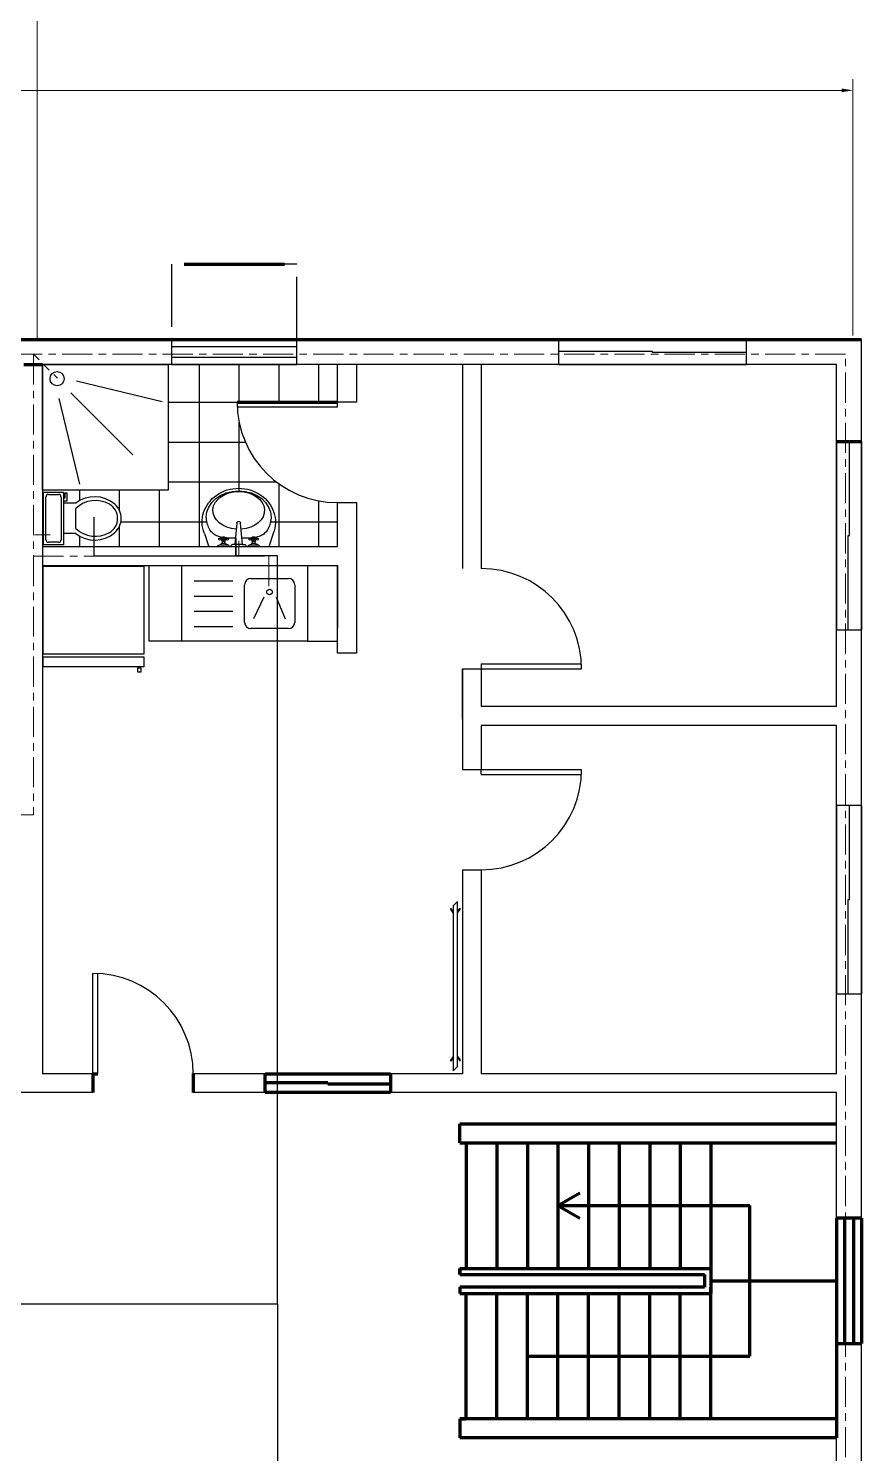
# Model space of a CAD drawing. Header units: millimetres. Extents: x 2391 to 3323, y 1596 to 2537.
# Drawn here: x 2975.33 to 2988.61, y 2192.77 to 2215.47 of the extents above; entities that cross this region are included whole.
import ezdxf

# ---------------------------------------------------------------- set-up
doc = ezdxf.new("R2010")
doc.units = ezdxf.units.MM
for name, pattern in [('ACAD_ISO08W100', [36, 24, -3, 6, -3]), ('DASHED2', [9.525, 6.35, -3.175]), ('JIS_02_1.0', [2, 1, -1])]:
    doc.linetypes.add(name, pattern=pattern)
for name, color, linetype in [('ASCENSORE - ELEVATOR', 160, 'Continuous'), ('BATH', 171, 'Continuous'), ('dimensions', 203, 'Continuous'), ('doors', 31, 'Continuous'), ('doors and windows schedule', 11, 'Continuous'), ('exterior wall', 140, 'Continuous'), ('furnitures', 40, 'Continuous'), ('interior wall', 191, 'Continuous'), ('Lightning text', 211, 'Continuous'), ('Plumbing symbols', 30, 'Continuous'), ('stairs', 123, 'Continuous'), ('windows', 241, 'Continuous')]:
    doc.layers.add(name, color=color, linetype=linetype)

msp = doc.modelspace()

# ---------------------------------------------------------------- linework, layer by layer
at = {"color": 0, "linetype": 'ByBlock'}
for p, q in [((2975.559, 2210.116), (2977.559, 2210.116)), ((2975.559, 2208.116), (2975.559, 2210.116)), ((2977.559, 2210.116), (2977.559, 2208.116)), ((2976.101, 2209.857), (2977.465, 2209.529)), ((2976.998, 2208.677), (2976.008, 2209.667)), ((2975.818, 2209.574), (2976.146, 2208.21)), ((2977.559, 2208.116), (2975.559, 2208.116)), ((2975.573, 2208.085), (2975.893, 2208.085)), ((2975.573, 2207.245), (2975.573, 2208.085)), ((2975.653, 2208.045), (2975.813, 2208.045)), ((2975.893, 2208.085), (2975.893, 2207.245)), ((2975.953, 2208.065), (2975.913, 2208.065)), ((2975.913, 2208.065), (2975.913, 2207.985)), ((2975.953, 2207.945), (2975.953, 2208.065)), ((2975.613, 2207.325), (2975.613, 2208.005)), ((2975.853, 2208.005), (2975.853, 2207.325)), ((2975.913, 2207.985), (2975.893, 2207.985)), ((2975.893, 2207.945), (2975.953, 2207.945)), ((2976.087, 2207.905), (2975.893, 2207.905)), ((2976.087, 2207.505), (2976.087, 2207.825)), ((2978.169, 2207.669), (2978.168, 2207.682)), ((2978.172, 2207.642), (2978.169, 2207.669)), ((2978.177, 2207.617), (2978.172, 2207.642)), ((2978.182, 2207.591), (2978.177, 2207.617)), ((2978.189, 2207.567), (2978.182, 2207.591)), ((2978.655, 2207.587), (2978.625, 2207.25)), ((2978.655, 2207.587), (2978.656, 2207.597)), ((2978.656, 2207.597), (2978.66, 2207.605)), ((2978.66, 2207.605), (2978.667, 2207.612)), ((2978.667, 2207.612), (2978.675, 2207.616)), ((2978.675, 2207.616), (2978.685, 2207.617)), ((2978.685, 2207.617), (2978.694, 2207.616)), ((2978.694, 2207.616), (2978.702, 2207.612)), ((2978.702, 2207.612), (2978.709, 2207.605)), ((2978.709, 2207.605), (2978.713, 2207.597)), ((2978.713, 2207.597), (2978.715, 2207.587)), ((2978.745, 2207.25), (2978.715, 2207.587)), ((2979.187, 2207.591), (2979.18, 2207.567)), ((2979.193, 2207.617), (2979.187, 2207.591)), ((2979.197, 2207.642), (2979.193, 2207.617)), ((2979.2, 2207.669), (2979.197, 2207.642)), ((2979.201, 2207.682), (2979.2, 2207.669)), ((2976.087, 2207.425), (2975.893, 2207.425)), ((2978.137, 2207.423), (2978.202, 2207.227)), ((2978.196, 2207.544), (2978.189, 2207.567)), ((2978.205, 2207.523), (2978.196, 2207.544)), ((2978.205, 2207.523), (2978.205, 2207.523)), ((2978.214, 2207.503), (2978.205, 2207.523)), ((2978.224, 2207.485), (2978.214, 2207.503)), ((2978.235, 2207.468), (2978.224, 2207.485)), ((2978.247, 2207.453), (2978.235, 2207.468)), ((2978.26, 2207.439), (2978.247, 2207.453)), ((2978.273, 2207.427), (2978.26, 2207.439)), ((2978.287, 2207.415), (2978.273, 2207.427)), ((2978.302, 2207.405), (2978.287, 2207.415)), ((2978.302, 2207.405), (2978.302, 2207.405)), ((2978.317, 2207.396), (2978.302, 2207.405)), ((2978.333, 2207.388), (2978.317, 2207.396)), ((2978.35, 2207.381), (2978.333, 2207.388)), ((2978.366, 2207.375), (2978.35, 2207.381)), ((2978.384, 2207.369), (2978.366, 2207.375)), ((2978.367, 2207.335), (2978.369, 2207.342)), ((2978.369, 2207.342), (2978.374, 2207.348)), ((2978.374, 2207.348), (2978.382, 2207.35)), ((2978.382, 2207.35), (2978.389, 2207.348)), ((2978.401, 2207.365), (2978.384, 2207.369)), ((2978.389, 2207.348), (2978.395, 2207.342)), ((2978.412, 2207.342), (2978.395, 2207.342)), ((2978.395, 2207.342), (2978.397, 2207.335)), ((2978.418, 2207.361), (2978.401, 2207.365)), ((2978.412, 2207.335), (2978.414, 2207.35)), ((2978.414, 2207.35), (2978.419, 2207.365)), ((2978.419, 2207.365), (2978.43, 2207.37)), ((2978.427, 2207.335), (2978.429, 2207.342)), ((2978.429, 2207.342), (2978.434, 2207.348)), ((2978.43, 2207.37), (2978.442, 2207.372)), ((2978.434, 2207.348), (2978.442, 2207.35)), ((2978.442, 2207.372), (2978.454, 2207.37)), ((2978.442, 2207.35), (2978.449, 2207.348)), ((2978.449, 2207.348), (2978.455, 2207.342)), ((2978.454, 2207.37), (2978.464, 2207.365)), ((2978.455, 2207.342), (2978.457, 2207.335)), ((2978.464, 2207.365), (2978.47, 2207.35)), ((2978.471, 2207.354), (2978.468, 2207.354)), ((2978.47, 2207.35), (2978.472, 2207.335)), ((2978.488, 2207.353), (2978.471, 2207.354)), ((2978.489, 2207.342), (2978.472, 2207.342)), ((2978.487, 2207.335), (2978.489, 2207.342)), ((2978.505, 2207.352), (2978.488, 2207.353)), ((2978.489, 2207.342), (2978.495, 2207.348)), ((2978.495, 2207.348), (2978.502, 2207.35)), ((2978.502, 2207.35), (2978.509, 2207.348)), ((2978.522, 2207.352), (2978.505, 2207.352)), ((2978.509, 2207.348), (2978.515, 2207.342)), ((2978.515, 2207.342), (2978.517, 2207.335)), ((2978.538, 2207.351), (2978.522, 2207.352)), ((2978.554, 2207.351), (2978.538, 2207.351)), ((2978.57, 2207.351), (2978.554, 2207.351)), ((2978.57, 2207.351), (2978.57, 2207.351)), ((2978.585, 2207.351), (2978.57, 2207.351)), ((2978.6, 2207.351), (2978.585, 2207.351)), ((2978.615, 2207.351), (2978.6, 2207.351)), ((2978.634, 2207.351), (2978.615, 2207.351)), ((2978.753, 2207.351), (2978.736, 2207.351)), ((2978.769, 2207.352), (2978.753, 2207.351)), ((2978.785, 2207.352), (2978.769, 2207.352)), ((2978.801, 2207.352), (2978.785, 2207.352)), ((2978.816, 2207.352), (2978.801, 2207.352)), ((2978.816, 2207.352), (2978.816, 2207.352)), ((2978.832, 2207.352), (2978.816, 2207.352)), ((2978.847, 2207.352), (2978.832, 2207.352)), ((2978.862, 2207.352), (2978.847, 2207.352)), ((2978.847, 2207.335), (2978.849, 2207.342)), ((2978.849, 2207.342), (2978.855, 2207.348)), ((2978.855, 2207.348), (2978.862, 2207.35)), ((2978.876, 2207.352), (2978.862, 2207.352)), ((2978.862, 2207.35), (2978.87, 2207.348)), ((2978.87, 2207.348), (2978.875, 2207.342)), ((2978.875, 2207.342), (2978.877, 2207.335)), ((2978.893, 2207.342), (2978.875, 2207.342)), ((2978.895, 2207.353), (2978.876, 2207.352)), ((2978.892, 2207.335), (2978.894, 2207.35)), ((2978.894, 2207.35), (2978.9, 2207.365)), ((2978.9, 2207.365), (2978.91, 2207.37)), ((2978.907, 2207.335), (2978.909, 2207.342)), ((2978.909, 2207.342), (2978.915, 2207.348)), ((2978.91, 2207.37), (2978.922, 2207.372)), ((2978.915, 2207.348), (2978.922, 2207.35)), ((2978.922, 2207.372), (2978.934, 2207.37)), ((2978.922, 2207.35), (2978.93, 2207.348)), ((2978.93, 2207.348), (2978.935, 2207.342)), ((2978.934, 2207.37), (2978.945, 2207.365)), ((2978.935, 2207.342), (2978.937, 2207.335)), ((2978.945, 2207.365), (2978.95, 2207.35)), ((2978.953, 2207.361), (2978.946, 2207.36)), ((2978.95, 2207.35), (2978.952, 2207.335)), ((2978.969, 2207.342), (2978.952, 2207.342)), ((2978.97, 2207.365), (2978.953, 2207.361)), ((2978.967, 2207.335), (2978.969, 2207.342)), ((2978.969, 2207.342), (2978.975, 2207.348)), ((2978.986, 2207.369), (2978.97, 2207.365)), ((2978.975, 2207.348), (2978.982, 2207.35)), ((2978.982, 2207.35), (2978.99, 2207.348)), ((2979.003, 2207.375), (2978.986, 2207.369)), ((2978.99, 2207.348), (2978.995, 2207.342)), ((2978.995, 2207.342), (2978.997, 2207.335)), ((2979.02, 2207.381), (2979.003, 2207.375)), ((2979.036, 2207.388), (2979.02, 2207.381)), ((2979.052, 2207.396), (2979.036, 2207.388)), ((2979.067, 2207.405), (2979.052, 2207.396)), ((2979.082, 2207.415), (2979.067, 2207.405)), ((2979.067, 2207.405), (2979.067, 2207.405)), ((2979.096, 2207.427), (2979.082, 2207.415)), ((2979.11, 2207.439), (2979.096, 2207.427)), ((2979.122, 2207.453), (2979.11, 2207.439)), ((2979.134, 2207.468), (2979.122, 2207.453)), ((2979.145, 2207.485), (2979.134, 2207.468)), ((2979.155, 2207.503), (2979.145, 2207.485)), ((2979.164, 2207.523), (2979.155, 2207.503)), ((2979.173, 2207.544), (2979.164, 2207.523)), ((2979.164, 2207.523), (2979.164, 2207.523)), ((2979.232, 2207.423), (2979.167, 2207.227)), ((2979.18, 2207.567), (2979.173, 2207.544)), ((2975.893, 2207.245), (2975.573, 2207.245)), ((2975.813, 2207.285), (2975.653, 2207.285)), ((2978.348, 2207.227), (2978.366, 2207.239)), ((2978.366, 2207.239), (2978.382, 2207.245)), ((2978.369, 2207.327), (2978.367, 2207.335)), ((2978.374, 2207.322), (2978.369, 2207.327)), ((2978.382, 2207.32), (2978.374, 2207.322)), ((2978.389, 2207.322), (2978.382, 2207.32)), ((2978.395, 2207.25), (2978.382, 2207.245)), ((2978.382, 2207.245), (2978.502, 2207.245)), ((2978.395, 2207.327), (2978.389, 2207.322)), ((2978.397, 2207.335), (2978.395, 2207.327)), ((2978.412, 2207.327), (2978.395, 2207.327)), ((2978.406, 2207.259), (2978.395, 2207.25)), ((2978.414, 2207.27), (2978.406, 2207.259)), ((2978.414, 2207.319), (2978.412, 2207.335)), ((2978.472, 2207.267), (2978.412, 2207.267)), ((2978.419, 2207.305), (2978.414, 2207.319)), ((2978.418, 2207.283), (2978.414, 2207.27)), ((2978.419, 2207.297), (2978.418, 2207.283)), ((2978.419, 2207.305), (2978.464, 2207.305)), ((2978.419, 2207.297), (2978.419, 2207.305)), ((2978.464, 2207.297), (2978.419, 2207.297)), ((2978.429, 2207.327), (2978.427, 2207.335)), ((2978.434, 2207.322), (2978.429, 2207.327)), ((2978.442, 2207.32), (2978.434, 2207.322)), ((2978.449, 2207.322), (2978.442, 2207.32)), ((2978.455, 2207.327), (2978.449, 2207.322)), ((2978.457, 2207.335), (2978.455, 2207.327)), ((2978.47, 2207.319), (2978.464, 2207.305)), ((2978.464, 2207.305), (2978.464, 2207.297)), ((2978.465, 2207.284), (2978.464, 2207.297)), ((2978.469, 2207.272), (2978.465, 2207.284)), ((2978.476, 2207.262), (2978.469, 2207.272)), ((2978.472, 2207.335), (2978.47, 2207.319)), ((2978.472, 2207.327), (2978.489, 2207.327)), ((2978.486, 2207.253), (2978.476, 2207.262)), ((2978.497, 2207.247), (2978.486, 2207.253)), ((2978.489, 2207.327), (2978.487, 2207.335)), ((2978.495, 2207.322), (2978.489, 2207.327)), ((2978.502, 2207.32), (2978.495, 2207.322)), ((2978.509, 2207.245), (2978.497, 2207.247)), ((2978.509, 2207.322), (2978.502, 2207.32)), ((2978.502, 2207.245), (2978.514, 2207.243)), ((2978.515, 2207.327), (2978.509, 2207.322)), ((2978.514, 2207.243), (2978.524, 2207.238)), ((2978.517, 2207.335), (2978.515, 2207.327)), ((2978.524, 2207.238), (2978.534, 2207.227)), ((2978.564, 2207.227), (2978.565, 2207.234)), ((2978.565, 2207.234), (2978.568, 2207.241)), ((2978.568, 2207.241), (2978.573, 2207.246)), ((2978.573, 2207.246), (2978.58, 2207.249)), ((2978.58, 2207.249), (2978.587, 2207.25)), ((2978.625, 2207.25), (2978.587, 2207.25)), ((2978.745, 2207.25), (2978.625, 2207.25)), ((2978.745, 2207.25), (2978.775, 2207.25)), ((2978.775, 2207.25), (2978.782, 2207.25)), ((2978.782, 2207.25), (2978.789, 2207.247)), ((2978.789, 2207.247), (2978.794, 2207.242)), ((2978.794, 2207.242), (2978.797, 2207.235)), ((2978.797, 2207.235), (2978.797, 2207.227)), ((2978.828, 2207.227), (2978.846, 2207.239)), ((2978.846, 2207.239), (2978.862, 2207.245)), ((2978.849, 2207.327), (2978.847, 2207.335)), ((2978.855, 2207.322), (2978.849, 2207.327)), ((2978.862, 2207.32), (2978.855, 2207.322)), ((2978.87, 2207.322), (2978.862, 2207.32)), ((2978.875, 2207.25), (2978.862, 2207.245)), ((2978.862, 2207.245), (2978.982, 2207.245)), ((2978.875, 2207.327), (2978.87, 2207.322)), ((2978.877, 2207.335), (2978.875, 2207.327)), ((2978.893, 2207.327), (2978.875, 2207.327)), ((2978.886, 2207.259), (2978.875, 2207.25)), ((2978.894, 2207.27), (2978.886, 2207.259)), ((2978.894, 2207.319), (2978.892, 2207.335)), ((2978.952, 2207.267), (2978.892, 2207.267)), ((2978.9, 2207.305), (2978.894, 2207.319)), ((2978.899, 2207.283), (2978.894, 2207.27)), ((2978.9, 2207.297), (2978.899, 2207.283)), ((2978.9, 2207.305), (2978.945, 2207.305)), ((2978.9, 2207.297), (2978.9, 2207.305)), ((2978.945, 2207.297), (2978.9, 2207.297)), ((2978.909, 2207.327), (2978.907, 2207.335)), ((2978.915, 2207.322), (2978.909, 2207.327)), ((2978.922, 2207.32), (2978.915, 2207.322)), ((2978.93, 2207.322), (2978.922, 2207.32)), ((2978.935, 2207.327), (2978.93, 2207.322)), ((2978.937, 2207.335), (2978.935, 2207.327)), ((2978.95, 2207.319), (2978.945, 2207.305)), ((2978.945, 2207.305), (2978.945, 2207.297)), ((2978.945, 2207.284), (2978.945, 2207.297)), ((2978.949, 2207.272), (2978.945, 2207.284)), ((2978.956, 2207.262), (2978.949, 2207.272)), ((2978.952, 2207.335), (2978.95, 2207.319)), ((2978.952, 2207.327), (2978.969, 2207.327)), ((2978.966, 2207.253), (2978.956, 2207.262)), ((2978.977, 2207.247), (2978.966, 2207.253)), ((2978.969, 2207.327), (2978.967, 2207.335)), ((2978.975, 2207.322), (2978.969, 2207.327)), ((2978.982, 2207.32), (2978.975, 2207.322)), ((2978.99, 2207.245), (2978.977, 2207.247)), ((2978.99, 2207.322), (2978.982, 2207.32)), ((2978.982, 2207.245), (2978.994, 2207.243)), ((2978.995, 2207.327), (2978.99, 2207.322)), ((2978.994, 2207.243), (2979.004, 2207.238)), ((2978.997, 2207.335), (2978.995, 2207.327)), ((2979.004, 2207.238), (2979.014, 2207.227)), ((2975.57, 2205.5), (2975.57, 2206.9)), ((2977.17, 2206.9), (2975.57, 2206.9)), ((2977.17, 2206.9), (2977.17, 2205.5)), ((2977.778, 2205.708), (2977.778, 2206.908)), ((2979.778, 2206.908), (2979.778, 2205.708)), ((2978.593, 2206.665), (2977.977, 2206.665)), ((2978.878, 2206.708), (2979.478, 2206.708)), ((2978.778, 2206.008), (2978.778, 2206.608)), ((2979.578, 2206.608), (2979.578, 2206.008)), ((2978.593, 2206.419), (2977.977, 2206.419)), ((2979.087, 2206.411), (2978.919, 2206.066)), ((2979.283, 2206.411), (2979.426, 2206.066)), ((2978.593, 2206.183), (2977.977, 2206.183)), ((2978.593, 2205.938), (2977.977, 2205.938)), ((2979.478, 2205.908), (2978.878, 2205.908)), ((2979.778, 2205.708), (2977.778, 2205.708)), ((2977.17, 2205.5), (2975.57, 2205.5)), ((2975.57, 2205.46), (2977.17, 2205.46)), ((2975.57, 2205.3), (2975.57, 2205.46)), ((2977.17, 2205.3), (2975.57, 2205.3)), ((2977.17, 2205.46), (2977.17, 2205.3)), ((2977.07, 2205.28), (2977.07, 2205.22)), ((2977.13, 2205.28), (2977.07, 2205.28)), ((2977.07, 2205.22), (2977.13, 2205.22)), ((2977.13, 2205.22), (2977.13, 2205.28))]:
    msp.add_line(p, q, dxfattribs=at)
for centre, radius in [((2975.79, 2209.891), 0.113), ((2979.175, 2206.492), 0.0446)]:
    msp.add_circle(centre, radius, dxfattribs=at)
for centre, radius, start, end in [((2975.648, 2208.01), 0.0354, 81.8699, 188.1301), ((2975.818, 2208.01), 0.0354, 351.8699, 98.1301), ((2976.39, 2207.524), 0.487, 48.9211, 128.5309), ((2976.4, 2207.497), 0.453, 60.4235, 133.6323), ((2976.495, 2207.665), 0.26, 299.5767, 60.4235), ((2976.513, 2207.665), 0.3, 311.0791, 48.9211), ((2976.4, 2207.833), 0.453, 226.3679, 299.5767), ((2976.39, 2207.805), 0.487, 231.4693, 311.0791), ((2975.648, 2207.32), 0.0354, 171.8699, 278.1301), ((2975.818, 2207.32), 0.0354, 261.8699, 8.1301), ((2978.878, 2206.608), 0.1, 90, 180), ((2979.478, 2206.608), 0.1, 360, 90), ((2978.878, 2206.008), 0.1, 180, 270), ((2979.478, 2206.008), 0.1, 270, 0)]:
    msp.add_arc(centre, radius, start, end, dxfattribs=at)
at = {"color": 0, "linetype": 'ByBlock', "extrusion": (0, 0, -1)}
for centre, major_axis, ratio, start_param, end_param in [((2978.685, 2207.609), (0.584, 0), 0.916316, 2.786438, 6.63834), ((2978.685, 2207.682), (0.517, 0), 0.815274, 3.141593, 6.283185), ((2978.685, 2207.793), (0.412, 0), 0.730435, 1.664123, 7.760732)]:
    msp.add_ellipse(centre, major_axis=major_axis, ratio=ratio, start_param=start_param, end_param=end_param, dxfattribs=at)
at = {"layer": 'ASCENSORE - ELEVATOR'}
for p, q in [((2976.381, 2207.063), (2976.381, 2207.686)), ((2978.638, 2207.068), (2978.639, 2207.351)), ((2978.639, 2207.351), (2978.639, 2207.063)), ((2978.639, 2207.063), (2976.381, 2207.063)), ((2979.305, 2207.068), (2978.638, 2207.068)), ((2979.305, 2195.151), (2979.305, 2207.068)), ((2960.438, 2195.151), (2979.305, 2195.151)), ((2979.305, 2195.151), (2979.305, 2184.504))]:
    msp.add_line(p, q, dxfattribs=at)
at = {"layer": 'BATH', "linetype": 'Continuous'}
for p, q in [((2978.057, 2207.216), (2978.057, 2210.116)), ((2978.692, 2209.516), (2978.692, 2210.116)), ((2979.327, 2209.516), (2979.327, 2210.116)), ((2979.962, 2209.516), (2979.962, 2210.116)), ((2977.559, 2209.517), (2980.259, 2209.517)), ((2978.692, 2208.104), (2978.692, 2209.192)), ((2977.559, 2208.882), (2978.79, 2208.882)), ((2976.152, 2207.948), (2976.152, 2208.116)), ((2976.787, 2207.786), (2976.787, 2208.116)), ((2977.422, 2207.216), (2977.422, 2208.116)), ((2977.559, 2208.247), (2979.285, 2208.247)), ((2979.327, 2207.216), (2979.327, 2208.215)), ((2979.962, 2207.216), (2979.962, 2207.944)), ((2975.559, 2207.612), (2975.573, 2207.612)), ((2976.808, 2207.612), (2978.178, 2207.612)), ((2979.192, 2207.612), (2980.259, 2207.612)), ((2976.152, 2207.216), (2976.152, 2207.381)), ((2976.787, 2207.216), (2976.787, 2207.543)), ((2978.692, 2207.216), (2978.692, 2207.25))]:
    msp.add_line(p, q, dxfattribs=at)
at = {"layer": 'dimensions', "lineweight": 13}
for p, q in [((2988.472, 2210.578), (2988.472, 2214.665)), ((2988.292, 2214.485), (2969.415, 2214.485))]:
    msp.add_line(p, q, dxfattribs=at)
at = {"layer": 'dimensions', "lineweight": 100}
msp.add_line((2986.209, 2195.516), (2988.209, 2195.516), dxfattribs=at)
at = {"layer": 'dimensions'}
msp.add_solid([(2988.292, 2214.515), (2988.292, 2214.455), (2988.472, 2214.485)], dxfattribs=at)
at = {"layer": 'doors', "lineweight": 100}
for p, q in [((2978.659, 2209.516), (2980.259, 2209.516)), ((2976.359, 2198.816), (2976.439, 2198.816))]:
    msp.add_line(p, q, dxfattribs=at)
at = {"layer": 'doors'}
for p, q in [((2980.259, 2209.436), (2978.661, 2209.436)), ((2980.259, 2209.436), (2980.259, 2209.516)), ((2982.549, 2205.346), (2984.147, 2205.346)), ((2982.549, 2205.346), (2982.549, 2205.266)), ((2982.549, 2205.266), (2984.149, 2205.266)), ((2982.549, 2203.666), (2984.149, 2203.666)), ((2982.549, 2203.586), (2982.549, 2203.666)), ((2982.549, 2203.586), (2984.147, 2203.586)), ((2976.359, 2198.816), (2976.359, 2200.416)), ((2976.439, 2198.816), (2976.439, 2200.414))]:
    msp.add_line(p, q, dxfattribs=at)
for centre, start, end in [((2980.259, 2209.516), 180, 270), ((2982.549, 2205.266), 0, 90), ((2982.549, 2203.666), 270, 0), ((2976.359, 2198.816), 0, 90)]:
    msp.add_arc(centre, 1.6, start, end, dxfattribs=at)
at = {"layer": 'doors and windows schedule', "lineweight": 100}
msp.add_line((2977.813, 2211.716), (2979.413, 2211.716), dxfattribs=at)
at = {"layer": 'exterior wall', "lineweight": 100}
msp.add_line((2948.209, 2210.516), (2988.609, 2210.516), dxfattribs=at)
at = {"layer": 'exterior wall'}
for p, q in [((2988.609, 2180.516), (2988.609, 2210.516)), ((2988.209, 2210.116), (2975.559, 2210.116)), ((2988.209, 2204.666), (2988.209, 2210.116)), ((2988.209, 2198.816), (2988.209, 2204.366)), ((2988.209, 2192.516), (2988.209, 2198.516))]:
    msp.add_line(p, q, dxfattribs=at)
at = {"layer": 'furnitures'}
for p, q in [((2977.259, 2205.708), (2977.259, 2206.916)), ((2977.778, 2205.708), (2977.259, 2205.708)), ((2979.778, 2205.708), (2980.259, 2205.708)), ((2982.102, 2201.4), (2982.063, 2201.454)), ((2982.063, 2201.454), (2982.063, 2201.435)), ((2982.173, 2201.56), (2982.102, 2201.49)), ((2982.102, 2201.49), (2982.102, 2198.864)), ((2982.106, 2198.868), (2982.106, 2201.494)), ((2982.109, 2198.871), (2982.109, 2201.497)), ((2982.173, 2198.934), (2982.173, 2201.56)), ((2982.173, 2201.4), (2982.211, 2201.454)), ((2982.212, 2201.435), (2982.211, 2201.454)), ((2982.102, 2201.381), (2982.063, 2201.435)), ((2982.173, 2201.381), (2982.212, 2201.435)), ((2982.102, 2199.093), (2982.063, 2199.038)), ((2982.102, 2199.073), (2982.063, 2199.019)), ((2982.063, 2199.019), (2982.063, 2199.038)), ((2982.173, 2199.093), (2982.212, 2199.038)), ((2982.173, 2199.073), (2982.211, 2199.019)), ((2982.173, 2198.934), (2982.102, 2198.864))]:
    msp.add_line(p, q, dxfattribs=at)
at = {"layer": 'interior wall'}
for p, q in [((2975.559, 2210.116), (2975.559, 2198.816)), ((2980.259, 2209.516), (2980.259, 2210.116)), ((2980.559, 2210.116), (2980.559, 2209.516)), ((2982.249, 2210.116), (2982.249, 2206.866)), ((2982.549, 2210.116), (2982.549, 2206.866)), ((2980.559, 2209.516), (2980.259, 2209.516)), ((2980.259, 2207.216), (2980.259, 2207.916)), ((2980.259, 2207.916), (2980.559, 2207.916)), ((2980.559, 2207.916), (2980.559, 2205.516)), ((2975.559, 2207.216), (2980.259, 2207.216)), ((2975.559, 2206.916), (2980.259, 2206.916)), ((2980.259, 2205.516), (2980.259, 2206.916)), ((2980.259, 2206.916), (2980.259, 2205.916)), ((2980.559, 2205.516), (2980.259, 2205.516)), ((2982.249, 2205.266), (2982.249, 2203.666)), ((2982.249, 2204.466), (2982.249, 2205.266)), ((2982.249, 2205.266), (2982.549, 2205.266)), ((2982.549, 2205.266), (2982.549, 2204.666)), ((2988.209, 2204.666), (2982.549, 2204.666)), ((2982.249, 2204.466), (2982.249, 2203.666)), ((2988.209, 2204.366), (2982.549, 2204.366)), ((2982.549, 2204.366), (2982.549, 2203.666)), ((2982.249, 2203.666), (2982.549, 2203.666)), ((2982.249, 2202.066), (2982.249, 2198.816)), ((2982.249, 2202.066), (2982.549, 2202.066)), ((2982.549, 2202.066), (2982.549, 2198.816)), ((2976.359, 2198.816), (2975.559, 2198.816)), ((2982.249, 2198.816), (2977.959, 2198.816)), ((2988.209, 2198.816), (2982.549, 2198.816)), ((2976.359, 2198.516), (2963.759, 2198.516)), ((2988.209, 2198.516), (2977.959, 2198.516))]:
    msp.add_line(p, q, dxfattribs=at)
at = {"layer": 'interior wall', "lineweight": 100}
for p, q in [((2976.359, 2198.821), (2976.359, 2198.516)), ((2977.959, 2198.821), (2977.959, 2198.516))]:
    msp.add_line(p, q, dxfattribs=at)
at = {"layer": 'Lightning text', "linetype": 'ByBlock', "lineweight": 13, "ltscale": 0.02}
msp.add_line((2975.472, 2210.516), (2975.472, 2218.516), dxfattribs=at)
at = {"layer": 'Plumbing symbols', "linetype": 'ACAD_ISO08W100', "lineweight": 13, "ltscale": 0.02}
for p, q in [((2975.414, 2210.279), (2961.409, 2210.279)), ((2988.352, 2210.279), (2975.414, 2210.279)), ((2975.414, 2210.279), (2975.414, 2207.063)), ((2988.352, 2180.708), (2988.352, 2210.279)), ((2975.431, 2207.403), (2975.678, 2207.403)), ((2978.686, 2207.305), (2978.686, 2207.062)), ((2975.414, 2207.063), (2979.166, 2207.063)), ((2975.414, 2207.063), (2975.414, 2202.94)), ((2979.166, 2207.063), (2979.166, 2206.486)), ((2975.414, 2202.94), (2973.07, 2202.94))]:
    msp.add_line(p, q, dxfattribs=at)
at = {"layer": 'Plumbing symbols', "linetype": 'DASHED2', "lineweight": 13, "ltscale": 0.02}
msp.add_line((2975.414, 2210.279), (2975.797, 2209.897), dxfattribs=at)
at = {"layer": 'stairs', "lineweight": 100}
for p, q in [((2975.259, 2210.116), (2975.559, 2210.116)), ((2975.409, 2210.116), (2975.409, 2210.116)), ((2982.209, 2197.716), (2982.209, 2198.016)), ((2982.209, 2198.016), (2988.209, 2198.016)), ((2982.209, 2197.716), (2988.209, 2197.716)), ((2982.309, 2197.716), (2982.309, 2195.716)), ((2982.797, 2197.716), (2982.797, 2195.716)), ((2983.284, 2197.716), (2983.284, 2195.716)), ((2983.772, 2197.716), (2983.772, 2195.716)), ((2984.259, 2197.716), (2984.259, 2195.716)), ((2984.747, 2197.716), (2984.747, 2195.716)), ((2985.234, 2197.716), (2985.234, 2195.716)), ((2985.722, 2197.716), (2985.722, 2195.716)), ((2986.209, 2197.716), (2986.209, 2195.716)), ((2983.772, 2196.716), (2984.122, 2196.92)), ((2983.772, 2196.716), (2986.83, 2196.716)), ((2983.772, 2196.716), (2984.122, 2196.514)), ((2986.83, 2194.316), (2986.83, 2196.716)), ((2982.209, 2195.616), (2982.209, 2195.716)), ((2982.209, 2195.716), (2986.209, 2195.716)), ((2982.209, 2195.716), (2982.209, 2195.616)), ((2982.209, 2195.616), (2986.109, 2195.616)), ((2986.109, 2195.616), (2986.109, 2195.416)), ((2986.209, 2195.716), (2986.209, 2195.316)), ((2986.109, 2195.416), (2982.209, 2195.416)), ((2982.209, 2195.416), (2982.209, 2195.316)), ((2982.209, 2195.316), (2986.209, 2195.316)), ((2982.309, 2193.316), (2982.309, 2195.316)), ((2982.797, 2193.316), (2982.797, 2195.316)), ((2983.284, 2193.316), (2983.284, 2195.316)), ((2983.772, 2193.316), (2983.772, 2195.316)), ((2984.259, 2193.316), (2984.259, 2195.316)), ((2984.747, 2193.316), (2984.747, 2195.316)), ((2985.234, 2193.316), (2985.234, 2195.316)), ((2985.722, 2193.316), (2985.722, 2195.316)), ((2986.209, 2195.316), (2986.209, 2195.416)), ((2986.209, 2193.316), (2986.209, 2195.316)), ((2988.209, 2195.516), (2988.209, 2193.016)), ((2983.284, 2194.316), (2986.83, 2194.316)), ((2988.209, 2193.316), (2982.209, 2193.316)), ((2982.209, 2193.316), (2982.209, 2193.016)), ((2982.209, 2193.316), (2982.309, 2193.316)), ((2988.209, 2193.016), (2982.209, 2193.016))]:
    msp.add_line(p, q, dxfattribs=at)
at = {"layer": 'windows', "linetype": 'JIS_02_1.0'}
for p, q in [((2979.613, 2211.716), (2977.613, 2211.716)), ((2977.613, 2211.716), (2977.613, 2210.516)), ((2979.613, 2210.516), (2979.613, 2211.716))]:
    msp.add_line(p, q, dxfattribs=at)
at = {"layer": 'windows'}
for p, q in [((2977.613, 2210.516), (2977.613, 2210.116)), ((2979.613, 2210.516), (2977.613, 2210.516)), ((2979.613, 2210.396), (2977.613, 2210.396)), ((2979.613, 2210.116), (2979.613, 2210.516)), ((2983.779, 2210.516), (2983.779, 2210.116)), ((2983.779, 2210.516), (2986.779, 2210.516)), ((2985.279, 2210.326), (2983.779, 2210.326)), ((2985.279, 2210.306), (2985.279, 2210.326)), ((2986.779, 2210.306), (2985.279, 2210.306)), ((2986.779, 2210.116), (2986.779, 2210.516)), ((2977.613, 2210.236), (2979.613, 2210.236)), ((2977.613, 2210.116), (2979.613, 2210.116)), ((2983.779, 2210.116), (2986.779, 2210.116)), ((2988.209, 2208.891), (2988.209, 2205.891)), ((2988.419, 2207.391), (2988.419, 2208.891)), ((2988.609, 2208.891), (2988.609, 2205.891)), ((2988.399, 2205.891), (2988.399, 2207.391)), ((2988.399, 2207.391), (2988.419, 2207.391)), ((2988.209, 2205.891), (2988.609, 2205.891)), ((2988.609, 2203.091), (2988.209, 2203.091)), ((2988.209, 2203.091), (2988.209, 2200.091)), ((2988.419, 2201.591), (2988.419, 2203.091)), ((2988.609, 2203.091), (2988.609, 2200.091)), ((2988.399, 2200.091), (2988.399, 2201.591)), ((2988.399, 2201.591), (2988.419, 2201.591)), ((2988.209, 2200.091), (2988.609, 2200.091))]:
    msp.add_line(p, q, dxfattribs=at)
at = {"layer": 'windows', "lineweight": 100}
for p, q in [((2988.209, 2208.891), (2988.609, 2208.891)), ((2979.104, 2198.516), (2979.104, 2198.816)), ((2979.104, 2198.816), (2981.104, 2198.816)), ((2981.104, 2198.816), (2981.104, 2198.516)), ((2979.104, 2198.676), (2980.104, 2198.676)), ((2981.104, 2198.516), (2979.104, 2198.516)), ((2980.104, 2198.676), (2980.104, 2198.656)), ((2980.104, 2198.656), (2981.104, 2198.656)), ((2988.609, 2196.516), (2988.209, 2196.516)), ((2988.209, 2196.516), (2988.209, 2194.516)), ((2988.339, 2196.516), (2988.339, 2194.516)), ((2988.479, 2196.516), (2988.479, 2194.516)), ((2988.609, 2196.516), (2988.609, 2194.516)), ((2988.209, 2194.516), (2988.609, 2194.516))]:
    msp.add_line(p, q, dxfattribs=at)

doc.saveas('drawing.dxf')
